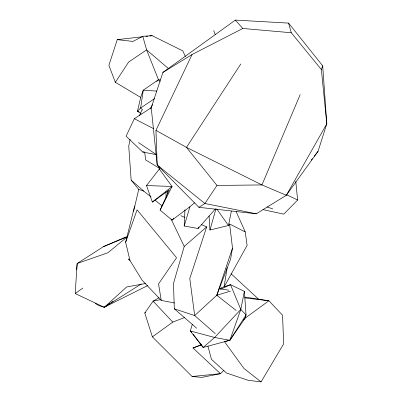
<?xml version="1.0" encoding="UTF-8"?>
<svg xmlns="http://www.w3.org/2000/svg" width="402" height="402" viewBox="0 0 402 402"><rect width="100%" height="100%" fill="white"/><g stroke="black" fill="none" stroke-linecap="round" stroke-linejoin="round"><path stroke-width="0.6" d="M215.341 209.015L198.096 228.517L184.211 225.989L184.945 209.774M322.6 67.727L322.7 65.853L288.556 23.1L235.341 20.1L162.9 72.42L151.227 107.726L157.197 165.011L198.925 207.316L256.3 213.779L286.33 195.282L318.067 151.303L326.796 123.781L322.7 65.853L321.374 69.571L326.796 123.781L286.33 195.282L261.943 184.93L186.473 147.378L155.956 130.369L192.061 54.531L242.783 28.472L291.269 32.753L321.374 69.571M147.856 285.505L104.234 307.284L75.204 293.55L77.159 263.511L103.369 246.677L126.374 236.803M229.512 225.231L229.607 223.989L245.26 231.964L247.104 245.411L224.075 286.943L227.145 267.777M229.607 223.989L232.507 248.069L230.572 259.179L216.773 295.274L194.689 315.56L174.322 308.816L173.483 283.425L184.232 246.436L206.678 226.874L201.518 224.638M130.087 139.203L128.74 146.217L131.158 180.111L138.715 189.397L143.8 191.131L151.052 196.985M192.327 324.384L190.297 330.962L203.176 347.434L229.843 340.298L240.798 309.47L244.371 291.395L230.517 284.686L221.899 287.505L219.125 288.937M133.585 211.397L138.715 189.397M209.07 215.919L209.955 230.024L228.472 225.492L231.371 211.08M160.318 79.938L158.458 79.727L143.243 90.184L140.7 97.39L137.474 111.248L141.142 113.655M174.553 302.987L161.227 300.394L142.177 280.284L129.987 260.536L125.64 242.28L134.66 206.005M209.955 230.024L215.995 208.678M184.211 225.989L189.96 206.678L194.568 202.774M142.821 36.748L117.248 39.642L108.902 65.345L115.354 82.335L140.7 97.39M206.678 226.874L189.779 278.546L194.689 315.56L215.296 333.665M236.2 310.47L216.773 295.274L232.507 248.069M125.64 242.28L137.077 209.819L176.558 257.742L158.559 283.842L161.227 300.394M300.178 94.641L261.943 184.93L216.974 185.438L186.473 147.378L240.813 63.968M139.363 115.826L141.861 110.153M189.96 206.678L172.036 220.095L160.107 210.1L169.242 189.91L152.368 202.075L146.504 185.518L159.348 169.071L158.73 166.066M151.227 107.726L134.333 118.711L126.102 136.183L142.695 152.016L156.393 154.644L138.474 142.569M160.107 210.1L172.071 186.493L159.348 169.071M198.096 228.517L198.975 226.904M150.142 109.002L152.539 104.656M207.94 346.162L211.427 359.323L226.467 373.016L247.999 380.262L261.059 381.9L283.671 343.851L282.546 315.208L268.888 300.781L244.913 297.078M115.354 82.335L128.64 62.039L146.619 49.898L142.775 36.301L132.987 41.426L117.248 39.642M216.974 185.438L204.894 203.497L198.925 207.316M223.954 370.247L220.467 373.679L201.829 377.377L192.106 376.513L152.378 336.861L144.795 313.002L153.107 301.173L158.936 297.751M311.223 160.091L312.364 158.629M314.269 156.187L318.067 151.303M243.386 320.108L245.034 318.243L268.888 300.781L244.798 297.862M220.427 289.355L230.517 284.686L240.798 309.47L214.633 337.479L203.176 347.434L193.005 334.097M172.036 220.095L173.775 218.301M295.756 181.362L297.631 200.035L283.782 214.135L262.973 209.633M156.679 81.49L158.458 79.727L146.619 49.898L168.478 68.571M127.449 236.703L107.897 252.752L77.159 263.511L76.666 269.677M152.368 202.075L172.071 186.493L146.504 185.518M152.378 336.861L172.765 322.102L184.443 317.585M75.204 293.55L82.832 288.073M144.795 313.002L145.805 312.279M109.927 303.399L104.234 307.284L98.802 305.59L95.113 303.364M110.962 302.696L113.027 301.284M154.594 98.58L140.66 107.972L137.474 111.248L139.162 111.952M141.338 283.938L104.234 307.284L126.645 286.978L145.584 283.495M162.9 72.42L192.061 54.531M125.409 237.557L103.369 246.677M192.106 376.513L220.467 373.679L192.985 347.971L201.141 344.826M192.985 347.971L201.789 344.785M216.773 295.274L230.547 291.103M225.019 341.409L229.843 340.298L245.034 318.243L246.059 314.957L244.371 291.395M160.885 299.545L153.107 301.173L172.765 322.102M142.695 152.016L143.926 151.876M145.936 36.396L147.81 36.18M149.68 35.969L152.177 35.688L182.799 50.863L185.412 56.536M142.775 36.301L152.177 35.688M156.865 91.088L143.243 90.184L140.66 107.972L142.841 110.148M219.06 288.561L228.728 290.219M256.3 213.779L204.894 203.497L157.197 165.011L155.956 130.369M266.988 206.884L272.762 208.95M180.87 215.688L184.885 217.427M286.37 194.623L297.631 200.035M134.333 118.711L153.574 128.64M128.786 259.225L129.871 259.853M159.453 168.312L145.69 159.946L144.635 151.901M261.059 381.9L243.913 368.423L224.416 341.549M154.921 200.106L162.177 205.96M174.322 308.816L196.694 328.238M131.158 180.111L143.8 191.131M231.09 273.772L259.335 299.872M128.248 258.908L129.987 260.536M158.458 79.727L160.157 81.485M240.798 309.47L246.059 314.957L229.843 340.298L214.633 337.479L190.297 330.962L191.86 332.68M235.341 20.1L242.783 28.472M216.889 209.11L228.472 225.492M171.086 218.995L184.232 246.436M236.13 211.532L245.26 231.964M213.673 30.562L215.251 34.552M288.556 23.1L291.269 32.753M167.272 191.312L167.533 193.774M165.946 191.915L166.132 197.558"/></g></svg>
